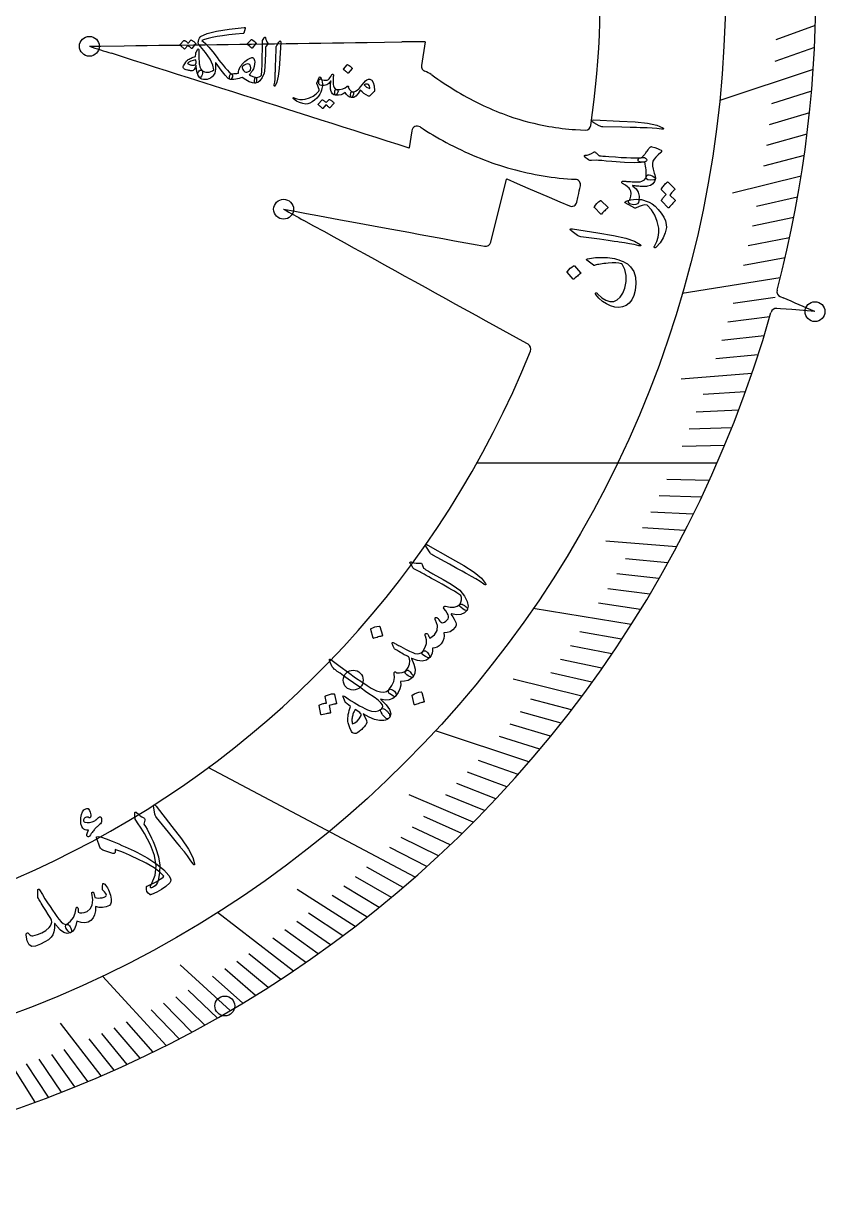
# Model space of a CAD drawing. Header units: millimetres. Extents: x -76 to 76, y -76 to 76.
# Drawn here: x 18 to 55.6, y -33.7 to 20.3 of the extents above; entities that cross this region are included whole.
import ezdxf

# ---------------------------------------------------------------- set-up
doc = ezdxf.new("R2010")
doc.units = ezdxf.units.MM
for name, color, linetype in [('CUT_INNER', 6, 'Continuous'), ('CUT_OUTER', 1, 'Continuous'), ('ENGRAVE', 7, 'Continuous'), ('ENGRAVE_FINE', 8, 'Continuous'), ('TEXT', 5, 'Continuous')]:
    doc.layers.add(name, color=color, linetype=linetype)

msp = doc.modelspace()

# ---------------------------------------------------------------- linework, layer by layer
at = {"layer": 'CUT_INNER'}
for points in [[(36.593, 19.471), (36.593, 19.466), (36.43, 18.372)], [(21.096, 19.257), (21.1, 19.257), (21.629, 19.265), (22.698, 19.279), (23.232, 19.287), (23.767, 19.294), (24.301, 19.302), (24.835, 19.309), (25.37, 19.317), (25.904, 19.324), (26.439, 19.331), (26.973, 19.339), (27.508, 19.346), (28.042, 19.353), (28.577, 19.361), (29.111, 19.368), (29.646, 19.376), (30.18, 19.383), (30.715, 19.39), (31.249, 19.398), (31.783, 19.405), (32.318, 19.413), (32.852, 19.42), (33.387, 19.427), (33.921, 19.435), (35.525, 19.457)], [(35.983, 15.357), (35.865, 14.559), (35.864, 14.553), (35.858, 14.555), (35.355, 14.715), (34.845, 14.877), (34.336, 15.04), (33.827, 15.202), (33.317, 15.364), (32.808, 15.526), (32.299, 15.688), (31.79, 15.851), (31.28, 16.013), (30.262, 16.337), (29.752, 16.5), (29.243, 16.662), (28.734, 16.824), (28.224, 16.986), (27.715, 17.148), (27.206, 17.311), (25.678, 17.797), (25.169, 17.96), (24.659, 18.122), (24.15, 18.284), (23.641, 18.446), (23.131, 18.608), (22.113, 18.933)], [(43.546, 15.407), (43.998, 15.39)], [(39.63, 10.202), (40.362, 13.123), (40.364, 13.129), (40.369, 13.127), (40.855, 12.918), (41.346, 12.707), (42.327, 12.284), (42.818, 12.073), (43.263, 11.881)], [(30.064, 11.729), (30.069, 11.729), (30.588, 11.633), (31.114, 11.536), (31.64, 11.439), (32.691, 11.245), (33.216, 11.148), (34.793, 10.857), (35.319, 10.76), (35.845, 10.663), (36.37, 10.566), (36.896, 10.469), (37.422, 10.372), (37.947, 10.275), (38.473, 10.178), (38.998, 10.081), (39.343, 10.017)], [(41.354, 5.492), (41.291, 5.527), (40.824, 5.785), (39.888, 6.302), (39.42, 6.561), (38.952, 6.819), (38.016, 7.336), (37.548, 7.595), (37.081, 7.853), (36.613, 8.111), (36.145, 8.37), (35.677, 8.628), (35.209, 8.887), (34.741, 9.145), (34.273, 9.404), (33.806, 9.662), (33.338, 9.921), (32.87, 10.179), (32.402, 10.438), (31.934, 10.696), (31.466, 10.955), (30.998, 11.213)], [(52.992, 7.693), (53.128, 7.634)], [(54.6, 7), (54.595, 7), (54.068, 7.045), (53.536, 7.09), (53.003, 7.135), (52.833, 7.149)]]:
    msp.add_lwpolyline(points, dxfattribs=at)
for centre, radius, start, end in [((0, 21.861), 44.694, 351.9547, 88.9051), ((0, 0), 72.832, 190.89897, 59.46207), ((0.001, 21.861), 54.639, 345.2891, 47.7875), ((50.195, -1021.943), 1041.503, 90.748297, 90.807089), ((401.418, 1210.674), 1250.648, 252.295947, 252.344857), ((36.678, 18.335), 0.25, 171.5625, 249.3473), ((36.224, 17), 1.16, 55.3011, 71.6516), ((46.282, 30.874), 15.976, 233.9714, 239.1409), ((45.184, 29.05), 13.847, 239.1689, 244.7501), ((44.628, 27.876), 12.548, 244.7585, 250.6866), ((44.318, 26.974), 11.594, 250.6591, 260.0026), ((36.23, 15.32), 0.25, 57.8665, 171.5625), ((44.91, 28.566), 15.586, 236.7455, 241.9051), ((44.28, 26.791), 11.407, 260.0286, 266.3079), ((44.007, 15.64), 0.25, 267.824, 352.0898), ((44.877, 28.439), 15.459, 241.793, 247.5373), ((44.471, 27.463), 14.402, 247.5463, 253.5948), ((44.284, 26.82), 13.732, 253.5859, 266.1278), ((43.599, 16.321), 3.21, 265.6631, 268.8231), ((43.524, 12.861), 0.25, 348.2227, 87.824), ((4.974, 20.791), 39.607, 347.6738, 348.3744), ((43.362, 12.111), 0.25, 246.7076, 347.168), ((19.441, 17.558), 24.783, 347.172, 347.8375), ((635.513, 1106.057), 1250.648, 241.045947, 241.094857), ((39.388, 10.263), 0.25, 259.5424, 345.9375), ((53.09, 7.923), 0.25, 165.4111, 246.7076), ((-1432.831, -3444.662), 3758.514, 66.687265, 66.711688), ((52.812, 6.9), 0.25, 85.1701, 164.9818), ((0, 21.86), 54.639, 257.821, 344.1807), ((41.233, 5.273), 0.25, 338.0273, 61.0826), ((0, 21.86), 44.694, 256.0817, 338.0868)]:
    msp.add_arc(centre, radius, start, end, dxfattribs=at)
at = {"layer": 'CUT_OUTER'}
msp.add_circle((0, 0), 76.5, dxfattribs=at)
at = {"layer": 'ENGRAVE'}
for points in [[(54.516, 18.185), (50.203, 16.746)], [(52.997, 8.564), (48.474, 7.833)], [(50.076, 0), (38.984, 0)], [(46.112, -7.452), (41.589, -6.721)], [(41.392, -13.807), (37.079, -12.369)], [(36.138, -19.122), (26.586, -14.067)], [(18.595, -29.518), (13.14, -20.859)], [(30.513, -23.465), (27.006, -20.768)], [(24.637, -26.909), (21.698, -23.699)]]:
    msp.add_lwpolyline(points, dxfattribs=at)
for centre, radius in [((0, 21.86), 50.463), ((21.094, 19.257), 0.459), ((30.063, 11.73), 0.459), ((54.601, 7), 0.459), ((33.277, -10.026), 0.459), ((27.348, -25.078), 0.459)]:
    msp.add_circle(centre, radius, dxfattribs=at)
at = {"layer": 'ENGRAVE_FINE'}
for points in [[(54.615, 20.223), (52.799, 19.55)], [(54.575, 19.2), (52.746, 18.556)], [(54.439, 17.179), (52.587, 16.595)], [(54.344, 16.183), (52.481, 15.628)], [(54.232, 15.195), (52.358, 14.671)], [(54.102, 14.218), (52.219, 13.723)], [(53.957, 13.25), (50.796, 12.474)], [(53.795, 12.293), (51.894, 11.858)], [(53.618, 11.345), (51.709, 10.941)], [(53.426, 10.408), (51.509, 10.034)], [(53.219, 9.481), (51.295, 9.138)], [(52.762, 7.659), (50.827, 7.378)], [(52.513, 6.764), (50.572, 6.514)], [(52.25, 5.88), (50.306, 5.661)], [(51.975, 5.007), (50.027, 4.819)], [(51.688, 4.144), (48.427, 3.883)], [(51.388, 3.293), (49.434, 3.168)], [(51.077, 2.453), (49.12, 2.359)], [(50.754, 1.624), (48.796, 1.562)], [(50.42, 0.807), (48.461, 0.775)], [(49.721, -0.795), (47.762, -0.764)], [(49.356, -1.58), (47.398, -1.517)], [(48.982, -2.353), (47.025, -2.259)], [(48.598, -3.115), (46.643, -2.989)], [(48.205, -3.865), (44.944, -3.604)], [(47.803, -4.605), (45.854, -4.417)], [(47.392, -5.333), (45.447, -5.114)], [(46.973, -6.05), (45.033, -5.8)], [(46.546, -6.756), (44.611, -6.476)], [(45.67, -8.136), (43.746, -7.793)], [(45.22, -8.809), (43.304, -8.436)], [(44.764, -9.471), (42.855, -9.068)], [(44.301, -10.123), (42.4, -9.688)], [(43.831, -10.764), (40.67, -9.987)], [(43.355, -11.394), (41.472, -10.899)], [(42.873, -12.013), (41, -11.488)], [(42.385, -12.621), (40.522, -12.067)], [(41.891, -13.22), (40.039, -12.635)], [(40.888, -14.384), (39.059, -13.741)], [(40.378, -14.951), (38.562, -14.279)], [(39.864, -15.508), (38.061, -14.806)], [(38.821, -16.59), (35.857, -15.324)], [(39.344, -16.054), (37.555, -15.324)], [(38.292, -17.116), (36.532, -16.33)], [(37.223, -18.139), (35.494, -17.296)], [(37.76, -17.633), (36.015, -16.818)], [(36.682, -18.635), (34.97, -17.765)], [(35.59, -19.599), (33.912, -18.674)], [(35.038, -20.066), (33.378, -19.115)], [(33.364, -21.41), (30.687, -19.693)], [(33.925, -20.972), (32.302, -19.968)], [(34.483, -20.523), (32.842, -19.546)], [(32.799, -21.84), (31.216, -20.785)], [(31.662, -22.671), (30.119, -21.567)], [(32.232, -22.26), (30.669, -21.18)], [(31.089, -23.073), (29.568, -21.944)], [(29.936, -23.849), (28.459, -22.672)], [(27.601, -25.296), (25.293, -23.18)], [(29.355, -24.224), (27.901, -23.024)], [(28.188, -24.947), (26.78, -23.701)], [(28.773, -24.59), (27.342, -23.367)], [(26.421, -25.967), (25.087, -24.655)], [(27.012, -25.635), (25.653, -24.346)], [(25.234, -26.604), (23.95, -25.251)], [(25.828, -26.289), (24.519, -24.957)], [(21.633, -28.314), (19.762, -25.866)], [(24.04, -27.207), (22.809, -25.814)], [(22.839, -27.777), (21.662, -26.346)], [(23.44, -27.496), (22.236, -26.084)], [(22.237, -28.05), (21.087, -26.6)], [(19.814, -29.06), (18.778, -27.541)], [(20.421, -28.82), (19.357, -27.317)], [(21.028, -28.571), (19.934, -27.085)], [(19.205, -29.293), (18.198, -27.757)]]:
    msp.add_lwpolyline(points, dxfattribs=at)
at = {"layer": 'TEXT'}
for points in [[(28.259, 20.133), (28.267, 20.131), (28.274, 20.128), (28.28, 20.124), (28.285, 20.119), (28.29, 20.111), (28.292, 20.101), (28.291, 20.088), (28.287, 20.073), (28.223, 19.87), (28.219, 19.861), (28.212, 19.854), (28.203, 19.849), (28.192, 19.847), (27.847, 19.816), (27.532, 19.782), (27.247, 19.746), (26.993, 19.707), (26.769, 19.666), (26.575, 19.622), (26.412, 19.576), (26.28, 19.526), (26.434, 19.397), (26.605, 19.222), (26.791, 19), (26.994, 18.733), (27.078, 18.622), (27.169, 18.506), (27.265, 18.386), (27.368, 18.262), (27.465, 18.15), (27.544, 18.067), (27.605, 18.014), (27.648, 17.989), (27.692, 17.962), (27.708, 17.916), (27.697, 17.85), (27.658, 17.766), (27.644, 17.744), (27.631, 17.729), (27.619, 17.72), (27.608, 17.718), (27.503, 17.775), (27.358, 17.92), (27.175, 18.153), (26.953, 18.474), (26.939, 18.486), (26.928, 18.49), (26.922, 18.487), (26.919, 18.476), (26.918, 18.332), (26.912, 18.208), (26.9, 18.104), (26.883, 18.02), (26.858, 17.967), (26.83, 17.921), (26.797, 17.879), (26.761, 17.844), (26.689, 17.791), (26.614, 17.752), (26.536, 17.729), (26.456, 17.72), (26.368, 17.724), (26.292, 17.742), (26.229, 17.775), (26.178, 17.822), (26.129, 17.893), (26.104, 17.959), (26.103, 18.019), (26.126, 18.073), (26.171, 18.128), (26.213, 18.158), (26.253, 18.162), (26.291, 18.142), (26.346, 18.102), (26.408, 18.074), (26.478, 18.059), (26.555, 18.056), (26.633, 18.066), (26.706, 18.089), (26.773, 18.125), (26.835, 18.175), (26.8, 18.393), (26.674, 18.659), (26.457, 18.972), (26.15, 19.333), (26.128, 19.366), (26.116, 19.402), (26.116, 19.443), (26.127, 19.488), (26.156, 19.574), (26.183, 19.639), (26.206, 19.684), (26.227, 19.707), (26.53, 19.845), (26.969, 19.961), (27.542, 20.056), (28.249, 20.131), (28.251, 20.131), (28.252, 20.131), (28.253, 20.131), (28.254, 20.132), (28.255, 20.132), (28.256, 20.133), (28.257, 20.133), (28.259, 20.133)], [(25.781, 19.545), (25.785, 19.548), (25.791, 19.55), (25.798, 19.549), (25.806, 19.547), (25.834, 19.532), (25.861, 19.515), (25.887, 19.498), (25.911, 19.479), (25.935, 19.46), (25.958, 19.439), (25.98, 19.416), (26.002, 19.392), (26.005, 19.385), (26.006, 19.378), (26.005, 19.371), (26, 19.364), (25.822, 19.157), (25.817, 19.154), (25.812, 19.155), (25.804, 19.16), (25.796, 19.167), (25.79, 19.173), (25.78, 19.183), (25.767, 19.195), (25.75, 19.209), (25.728, 19.227), (25.703, 19.247), (25.673, 19.271), (25.639, 19.298), (25.498, 19.137), (25.492, 19.132), (25.485, 19.132), (25.477, 19.136), (25.469, 19.145), (25.461, 19.152), (25.449, 19.163), (25.433, 19.178), (25.412, 19.196), (25.386, 19.218), (25.355, 19.245), (25.319, 19.275), (25.277, 19.308), (25.273, 19.314), (25.272, 19.319), (25.273, 19.323), (25.277, 19.327), (25.457, 19.525), (25.462, 19.528), (25.467, 19.53), (25.474, 19.53), (25.483, 19.528), (25.506, 19.516), (25.53, 19.503), (25.552, 19.488), (25.573, 19.473), (25.593, 19.456), (25.613, 19.439), (25.631, 19.42), (25.649, 19.401)], [(28.566, 19.563), (28.57, 19.566), (28.576, 19.568), (28.582, 19.568), (28.591, 19.566), (28.646, 19.533), (28.697, 19.496), (28.743, 19.454), (28.786, 19.407), (28.79, 19.401), (28.791, 19.394), (28.79, 19.388), (28.785, 19.383), (28.61, 19.175), (28.604, 19.17), (28.597, 19.17), (28.589, 19.174), (28.58, 19.182), (28.572, 19.189), (28.56, 19.201), (28.544, 19.215), (28.523, 19.234), (28.497, 19.256), (28.466, 19.282), (28.43, 19.312), (28.389, 19.346), (28.383, 19.352), (28.381, 19.357), (28.382, 19.361), (28.385, 19.365)], [(29.094, 19.531), (29.122, 19.577), (29.143, 19.614), (29.159, 19.641), (29.168, 19.659), (29.175, 19.67), (29.183, 19.677), (29.192, 19.681), (29.203, 19.681), (29.213, 19.678), (29.222, 19.671), (29.228, 19.66), (29.231, 19.646), (29.247, 19.578), (29.268, 19.515), (29.295, 19.458), (29.328, 19.407), (29.337, 19.391), (29.338, 19.374), (29.331, 19.356), (29.315, 19.338), (29.235, 19.255), (29.233, 19.212), (29.231, 19.17), (29.23, 19.129), (29.229, 19.089), (29.227, 19.049), (29.226, 19.011), (29.225, 18.973), (29.224, 18.936), (29.216, 18.591), (29.202, 18.323), (29.183, 18.131), (29.159, 18.015), (29.07, 17.811), (28.973, 17.666), (28.866, 17.578), (28.75, 17.549), (28.747, 17.549), (28.744, 17.549), (28.741, 17.55), (28.738, 17.55), (28.723, 17.57), (28.717, 17.61), (28.721, 17.672), (28.735, 17.754), (28.742, 17.784), (28.754, 17.805), (28.77, 17.817), (28.791, 17.82), (28.87, 17.824), (28.937, 17.842), (28.994, 17.875), (29.04, 17.922), (29.047, 17.985), (29.053, 18.058), (29.058, 18.139), (29.063, 18.229), (29.066, 18.328), (29.07, 18.436), (29.072, 18.551), (29.075, 18.674), (29.078, 18.796), (29.08, 18.905), (29.082, 19.001), (29.083, 19.086), (29.084, 19.158), (29.085, 19.218), (29.086, 19.266), (29.087, 19.301), (29.083, 19.477), (29.084, 19.494), (29.087, 19.509), (29.09, 19.521), (29.094, 19.531)], [(29.846, 19.45), (29.883, 19.502), (29.909, 19.518), (29.924, 19.499), (29.928, 19.444), (29.888, 18.695), (29.862, 18.236), (29.818, 17.872), (29.755, 17.605), (29.673, 17.433), (29.661, 17.42), (29.651, 17.413), (29.643, 17.413), (29.637, 17.42), (29.633, 17.43), (29.631, 17.442), (29.631, 17.456), (29.633, 17.473), (29.652, 17.604), (29.667, 17.743), (29.676, 17.891), (29.681, 18.048), (29.683, 18.089), (29.688, 18.2), (29.694, 18.38), (29.703, 18.631), (29.718, 19.186), (29.72, 19.215), (29.726, 19.242), (29.734, 19.265), (29.745, 19.287)], [(26.293, 18.138), (26.316, 18.104), (26.324, 18.06), (26.318, 18.007), (26.298, 17.943), (26.265, 17.873), (26.235, 17.83), (26.207, 17.813), (26.181, 17.822), (26.118, 17.905), (26.07, 18.024), (26.04, 18.18), (26.026, 18.372), (25.977, 18.267), (25.929, 18.192), (25.883, 18.146), (25.839, 18.128), (25.816, 18.128), (25.792, 18.128), (25.767, 18.13), (25.739, 18.134), (25.711, 18.138), (25.681, 18.143), (25.65, 18.149), (25.618, 18.155), (25.561, 18.169), (25.517, 18.183), (25.485, 18.197), (25.466, 18.211), (25.442, 18.249), (25.429, 18.284), (25.427, 18.317), (25.437, 18.348), (25.495, 18.448), (25.545, 18.525), (25.586, 18.579), (25.618, 18.611), (25.658, 18.64), (25.701, 18.666), (25.745, 18.691), (25.792, 18.715), (25.84, 18.736), (25.891, 18.756), (25.945, 18.774), (26.002, 18.791), (26.004, 18.911), (26.005, 18.936), (26.008, 18.957), (26.014, 18.976), (26.022, 18.992), (26.106, 19.118), (26.121, 19.133), (26.134, 19.13), (26.142, 19.11), (26.148, 19.072), (26.149, 18.953), (26.15, 18.844), (26.152, 18.745), (26.154, 18.656), (26.158, 18.577), (26.163, 18.507), (26.17, 18.448), (26.178, 18.398), (26.198, 18.316), (26.224, 18.244), (26.256, 18.185), (26.293, 18.138)], [(26.012, 18.633), (25.883, 18.607), (25.777, 18.57), (25.694, 18.522), (25.632, 18.461), (25.653, 18.442), (25.68, 18.426), (25.715, 18.412), (25.756, 18.399), (25.78, 18.395), (25.804, 18.391), (25.829, 18.388), (25.854, 18.387), (25.879, 18.386), (25.905, 18.387), (25.931, 18.39), (25.958, 18.394), (25.991, 18.409), (26.011, 18.44), (26.021, 18.488), (26.019, 18.552), (26.015, 18.581), (26.013, 18.605), (26.012, 18.622), (26.012, 18.633)], [(28.634, 18.734), (28.638, 18.733), (28.642, 18.732), (28.645, 18.731), (28.648, 18.73), (28.651, 18.729), (28.654, 18.727), (28.657, 18.725), (28.66, 18.724), (28.689, 18.691), (28.71, 18.651), (28.723, 18.602), (28.729, 18.544), (28.724, 18.429), (28.703, 18.32), (28.666, 18.218), (28.613, 18.12), (28.599, 18.098), (28.584, 18.076), (28.568, 18.053), (28.551, 18.031), (28.534, 18.009), (28.515, 17.987), (28.496, 17.965), (28.476, 17.944), (28.52, 17.921), (28.562, 17.9), (28.604, 17.882), (28.643, 17.865), (28.682, 17.85), (28.72, 17.838), (28.756, 17.828), (28.791, 17.82), (28.804, 17.813), (28.812, 17.797), (28.816, 17.773), (28.816, 17.739), (28.808, 17.655), (28.794, 17.595), (28.775, 17.56), (28.75, 17.549), (28.621, 17.569), (28.479, 17.62), (28.324, 17.702), (28.155, 17.816), (28.09, 17.796), (28.018, 17.777), (27.939, 17.76), (27.852, 17.744), (27.766, 17.729), (27.697, 17.72), (27.645, 17.716), (27.611, 17.718), (27.595, 17.724), (27.582, 17.739), (27.572, 17.761), (27.567, 17.792), (27.565, 17.809), (27.565, 17.826), (27.566, 17.843), (27.569, 17.859), (27.572, 17.876), (27.576, 17.892), (27.581, 17.908), (27.586, 17.925), (27.6, 17.954), (27.615, 17.974), (27.632, 17.986), (27.651, 17.989), (27.696, 17.99), (27.739, 17.992), (27.781, 17.995), (27.822, 17.999), (27.863, 18.003), (27.903, 18.008), (27.943, 18.014), (27.982, 18.02), (27.987, 18.088), (28.001, 18.158), (28.026, 18.229), (28.061, 18.301), (28.096, 18.358), (28.136, 18.412), (28.179, 18.464), (28.227, 18.514), (28.279, 18.56), (28.335, 18.605), (28.397, 18.646), (28.463, 18.685), (28.514, 18.71), (28.559, 18.726), (28.599, 18.734), (28.634, 18.734)], [(28.451, 18.434), (28.379, 18.441), (28.308, 18.424), (28.237, 18.383), (28.166, 18.319), (28.151, 18.297), (28.149, 18.266), (28.158, 18.228), (28.179, 18.182), (28.209, 18.137), (28.242, 18.103), (28.279, 18.08), (28.319, 18.069), (28.366, 18.069), (28.417, 18.084), (28.474, 18.113), (28.536, 18.157), (28.546, 18.258), (28.536, 18.338), (28.504, 18.397), (28.451, 18.434)], [(33.003, 18.406), (33.008, 18.409), (33.013, 18.411), (33.02, 18.41), (33.028, 18.408), (33.083, 18.376), (33.134, 18.339), (33.181, 18.297), (33.224, 18.25), (33.227, 18.243), (33.228, 18.237), (33.227, 18.231), (33.223, 18.225), (33.047, 18.017), (33.041, 18.013), (33.034, 18.012), (33.026, 18.016), (33.017, 18.025), (33.01, 18.032), (32.998, 18.043), (32.981, 18.058), (32.961, 18.076), (32.935, 18.099), (32.904, 18.125), (32.867, 18.155), (32.826, 18.189), (32.821, 18.194), (32.819, 18.199), (32.819, 18.204), (32.823, 18.208)], [(30.52, 16.83), (30.512, 16.838), (30.506, 16.845), (30.502, 16.853), (30.5, 16.861), (30.5, 16.867), (30.503, 16.873), (30.507, 16.878), (30.513, 16.884), (30.519, 16.886), (30.526, 16.887), (30.534, 16.886), (30.543, 16.882), (30.68, 16.83), (30.811, 16.8), (30.938, 16.793), (31.059, 16.809), (31.253, 16.869), (31.424, 16.953), (31.57, 17.06), (31.692, 17.192), (31.694, 17.195), (31.696, 17.197), (31.697, 17.199), (31.698, 17.201), (31.699, 17.202), (31.7, 17.203), (31.7, 17.205), (31.701, 17.206), (31.7, 17.268), (31.682, 17.343), (31.646, 17.431), (31.592, 17.531), (31.59, 17.537), (31.59, 17.542), (31.59, 17.546), (31.591, 17.549), (31.724, 17.844), (31.736, 17.854), (31.751, 17.844), (31.771, 17.813), (31.796, 17.762), (31.823, 17.687), (31.842, 17.605), (31.852, 17.518), (31.853, 17.424), (31.848, 17.372), (31.835, 17.308), (31.814, 17.232), (31.784, 17.145), (31.74, 17.052), (31.677, 16.959), (31.594, 16.864), (31.491, 16.769), (31.383, 16.687), (31.282, 16.629), (31.186, 16.596), (31.097, 16.587), (30.945, 16.607), (30.798, 16.654), (30.657, 16.728), (30.52, 16.83)], [(32.334, 17.969), (32.347, 17.962), (32.356, 17.95), (32.36, 17.935), (32.361, 17.916), (32.36, 17.902), (32.36, 17.884), (32.359, 17.86), (32.359, 17.831), (32.358, 17.797), (32.357, 17.759), (32.356, 17.715), (32.354, 17.667), (32.353, 17.575), (32.357, 17.497), (32.366, 17.434), (32.38, 17.386), (32.401, 17.347), (32.429, 17.314), (32.465, 17.288), (32.508, 17.268), (32.548, 17.248), (32.571, 17.221), (32.577, 17.186), (32.566, 17.143), (32.538, 17.077), (32.513, 17.031), (32.49, 17.004), (32.471, 16.997), (32.384, 17.021), (32.317, 17.066), (32.269, 17.131), (32.241, 17.216), (32.237, 17.242), (32.234, 17.269), (32.231, 17.299), (32.229, 17.33), (32.227, 17.363), (32.227, 17.398), (32.228, 17.434), (32.23, 17.473), (32.233, 17.511), (32.235, 17.544), (32.237, 17.573), (32.238, 17.598), (32.239, 17.619), (32.24, 17.634), (32.24, 17.645), (32.241, 17.65), (32.241, 17.653), (32.241, 17.654), (32.24, 17.655), (32.239, 17.655), (32.237, 17.654), (32.234, 17.651), (32.231, 17.648), (32.228, 17.643), (32.151, 17.543), (32.056, 17.477), (31.943, 17.443), (31.813, 17.442), (31.759, 17.457), (31.72, 17.485), (31.696, 17.526), (31.686, 17.581), (31.687, 17.63), (31.694, 17.67), (31.707, 17.703), (31.726, 17.727), (31.746, 17.742), (31.766, 17.749), (31.784, 17.747), (31.801, 17.737), (31.815, 17.724), (31.828, 17.715), (31.839, 17.708), (31.849, 17.705), (31.935, 17.689), (32.012, 17.687), (32.077, 17.699), (32.132, 17.725), (32.166, 17.753), (32.204, 17.799), (32.245, 17.864), (32.291, 17.948), (32.299, 17.961), (32.309, 17.969), (32.321, 17.972), (32.334, 17.969)], [(33.243, 17.159), (33.266, 17.148), (33.283, 17.137), (33.292, 17.127), (33.296, 17.118), (33.296, 17.104), (33.294, 17.087), (33.291, 17.068), (33.285, 17.045), (33.263, 16.974), (33.242, 16.925), (33.222, 16.896), (33.203, 16.888), (33.123, 16.912), (33.047, 16.958), (32.974, 17.028), (32.905, 17.12), (32.816, 17.058), (32.714, 17.017), (32.598, 16.997), (32.468, 16.997), (32.454, 17.002), (32.444, 17.012), (32.438, 17.028), (32.435, 17.048), (32.43, 17.178), (32.429, 17.193), (32.433, 17.208), (32.44, 17.224), (32.451, 17.24), (32.463, 17.252), (32.477, 17.261), (32.492, 17.266), (32.508, 17.268), (32.663, 17.268), (32.795, 17.291), (32.901, 17.335), (32.984, 17.401), (32.993, 17.411), (33.004, 17.417), (33.016, 17.419), (33.029, 17.419), (33.041, 17.416), (33.049, 17.409), (33.053, 17.4), (33.053, 17.388), (33.051, 17.377), (33.051, 17.367), (33.051, 17.358), (33.053, 17.351), (33.095, 17.282), (33.14, 17.228), (33.19, 17.187), (33.243, 17.159)], [(34.048, 17.742), (34.137, 17.695), (34.201, 17.589), (34.24, 17.424), (34.254, 17.201), (34.253, 17.185), (34.25, 17.171), (34.245, 17.16), (34.237, 17.151), (34.041, 16.967), (34.027, 16.956), (34.013, 16.951), (33.997, 16.95), (33.98, 16.955), (33.873, 17.01), (33.775, 17.074), (33.684, 17.149), (33.602, 17.233), (33.502, 17.071), (33.403, 16.959), (33.303, 16.898), (33.203, 16.888), (33.193, 16.894), (33.184, 16.907), (33.175, 16.929), (33.167, 16.958), (33.159, 17.029), (33.161, 17.085), (33.172, 17.126), (33.193, 17.151), (33.204, 17.157), (33.216, 17.16), (33.229, 17.161), (33.243, 17.159), (33.314, 17.161), (33.386, 17.183), (33.459, 17.226), (33.534, 17.289), (33.568, 17.327), (33.62, 17.39), (33.691, 17.478), (33.779, 17.591), (33.846, 17.665), (33.913, 17.715), (33.98, 17.741), (34.048, 17.742)], [(33.787, 17.479), (33.837, 17.424), (33.895, 17.375), (33.962, 17.334), (34.038, 17.3), (34.042, 17.36), (34.033, 17.411), (34.011, 17.453), (33.976, 17.485), (33.932, 17.506), (33.886, 17.512), (33.838, 17.503), (33.787, 17.479)], [(32.161, 16.799), (32.165, 16.802), (32.171, 16.804), (32.178, 16.804), (32.186, 16.802), (32.214, 16.786), (32.241, 16.77), (32.267, 16.752), (32.291, 16.734), (32.315, 16.714), (32.338, 16.693), (32.36, 16.67), (32.382, 16.646), (32.386, 16.639), (32.387, 16.633), (32.385, 16.626), (32.381, 16.619), (32.202, 16.411), (32.198, 16.409), (32.192, 16.41), (32.184, 16.414), (32.176, 16.421), (32.17, 16.428), (32.16, 16.437), (32.147, 16.449), (32.13, 16.463), (32.108, 16.481), (32.083, 16.502), (32.053, 16.525), (32.02, 16.552), (31.879, 16.391), (31.873, 16.387), (31.866, 16.386), (31.858, 16.39), (31.849, 16.399), (31.841, 16.406), (31.829, 16.417), (31.813, 16.432), (31.792, 16.45), (31.766, 16.473), (31.735, 16.499), (31.699, 16.529), (31.658, 16.563), (31.654, 16.568), (31.652, 16.573), (31.653, 16.577), (31.657, 16.581), (31.838, 16.779), (31.842, 16.783), (31.848, 16.784), (31.855, 16.784), (31.863, 16.782), (31.887, 16.77), (31.91, 16.757), (31.932, 16.742), (31.953, 16.727), (31.973, 16.71), (31.993, 16.693), (32.011, 16.675), (32.029, 16.656)], [(44.381, 15.729), (44.298, 15.785), (44.272, 15.824), (44.302, 15.847), (44.388, 15.853), (45.571, 15.802), (46.296, 15.771), (46.871, 15.711), (47.295, 15.618), (47.568, 15.492), (47.589, 15.473), (47.6, 15.457), (47.6, 15.444), (47.59, 15.435), (47.574, 15.428), (47.555, 15.425), (47.533, 15.424), (47.506, 15.426), (47.299, 15.454), (47.079, 15.474), (46.845, 15.487), (46.597, 15.491), (46.532, 15.494), (46.357, 15.499), (46.072, 15.506), (45.678, 15.517), (44.801, 15.536), (44.755, 15.54), (44.712, 15.549), (44.675, 15.561), (44.641, 15.577)], [(46.438, 13.975), (46.442, 14.031), (46.464, 14.073), (46.502, 14.099), (46.558, 14.111), (46.585, 14.116), (46.614, 14.13), (46.643, 14.152), (46.673, 14.184), (46.689, 14.205), (46.707, 14.228), (46.727, 14.253), (46.749, 14.28), (46.772, 14.309), (46.796, 14.341), (46.821, 14.375), (46.846, 14.411), (46.893, 14.479), (46.932, 14.533), (46.963, 14.571), (46.987, 14.595), (47.006, 14.611), (47.026, 14.62), (47.045, 14.622), (47.063, 14.618), (47.202, 14.576), (47.321, 14.535), (47.419, 14.495), (47.496, 14.457), (47.505, 14.449), (47.511, 14.437), (47.513, 14.422), (47.512, 14.405), (47.508, 14.383), (47.502, 14.365), (47.496, 14.352), (47.488, 14.344), (47.357, 14.239), (47.252, 14.139), (47.171, 14.042), (47.116, 13.948), (47.091, 13.849), (47.093, 13.725), (47.122, 13.576), (47.178, 13.402), (47.205, 13.318), (47.223, 13.246), (47.23, 13.186), (47.228, 13.139), (47.22, 13.118), (47.205, 13.101), (47.183, 13.089), (47.154, 13.083), (46.992, 13.073), (46.88, 13.092), (46.816, 13.14), (46.802, 13.218), (46.807, 13.297), (46.809, 13.378), (46.808, 13.462), (46.803, 13.548), (46.794, 13.637), (46.782, 13.727), (46.765, 13.819), (46.744, 13.913), (46.612, 13.906), (46.516, 13.915), (46.458, 13.938), (46.438, 13.975)], [(45.084, 14.167), (45.388, 14.145), (45.658, 14.127), (45.895, 14.114), (46.098, 14.105), (46.268, 14.1), (46.404, 14.099), (46.505, 14.101), (46.572, 14.108), (46.66, 14.12), (46.729, 14.114), (46.781, 14.09), (46.816, 14.048), (46.831, 14.001), (46.825, 13.962), (46.797, 13.931), (46.748, 13.907), (46.573, 13.882), (46.258, 13.877), (45.806, 13.895), (45.215, 13.935), (44.961, 13.957), (44.759, 13.974), (44.607, 13.984), (44.506, 13.989), (44.279, 13.978), (44.239, 13.978), (44.204, 13.983), (44.174, 13.992), (44.147, 14.006), (44.086, 14.057), (44.039, 14.096), (44.005, 14.124), (43.986, 14.141), (43.958, 14.174), (43.95, 14.198), (43.963, 14.215), (43.995, 14.223), (44.084, 14.233), (44.179, 14.259), (44.282, 14.303), (44.39, 14.364), (44.411, 14.375), (44.432, 14.378), (44.45, 14.373), (44.468, 14.361), (44.488, 14.341), (44.507, 14.323), (44.525, 14.306), (44.541, 14.29), (44.556, 14.275), (44.57, 14.261), (44.582, 14.248), (44.593, 14.236), (44.612, 14.219), (44.632, 14.206), (44.652, 14.198), (44.674, 14.194), (44.721, 14.192), (44.805, 14.187), (44.926, 14.178), (45.084, 14.167)], [(45.686, 12.989), (45.698, 13.008), (45.717, 13.021), (45.741, 13.027), (45.772, 13.026), (45.792, 13.024), (45.822, 13.023), (45.859, 13.02), (45.904, 13.017), (45.958, 13.013), (46.019, 13.009), (46.087, 13.004), (46.163, 12.999), (46.309, 12.991), (46.431, 12.992), (46.531, 13.002), (46.608, 13.022), (46.672, 13.052), (46.725, 13.095), (46.769, 13.15), (46.802, 13.218), (46.836, 13.28), (46.881, 13.316), (46.937, 13.324), (47.004, 13.305), (47.106, 13.256), (47.178, 13.213), (47.219, 13.176), (47.229, 13.144), (47.185, 13.006), (47.11, 12.901), (47.004, 12.829), (46.868, 12.789), (46.826, 12.785), (46.782, 12.782), (46.736, 12.779), (46.687, 12.777), (46.635, 12.777), (46.58, 12.779), (46.522, 12.783), (46.461, 12.789), (46.402, 12.796), (46.349, 12.802), (46.303, 12.807), (46.264, 12.811), (46.232, 12.814), (46.207, 12.816), (46.191, 12.818), (46.182, 12.819), (46.178, 12.82), (46.176, 12.819), (46.174, 12.818), (46.174, 12.816), (46.176, 12.813), (46.18, 12.809), (46.185, 12.804), (46.193, 12.798), (46.344, 12.669), (46.442, 12.513), (46.485, 12.332), (46.474, 12.125), (46.446, 12.042), (46.398, 11.982), (46.33, 11.947), (46.242, 11.937), (46.166, 11.944), (46.103, 11.959), (46.053, 11.983), (46.017, 12.014), (45.995, 12.049), (45.986, 12.08), (45.99, 12.108), (46.008, 12.134), (46.03, 12.155), (46.046, 12.174), (46.057, 12.191), (46.063, 12.206), (46.096, 12.341), (46.106, 12.461), (46.093, 12.565), (46.056, 12.653), (46.015, 12.709), (45.945, 12.772), (45.845, 12.842), (45.717, 12.92), (45.696, 12.933), (45.684, 12.949), (45.681, 12.968), (45.686, 12.989)], [(47.519, 12.633), (47.514, 12.64), (47.512, 12.649), (47.513, 12.661), (47.517, 12.674), (47.544, 12.718), (47.572, 12.761), (47.601, 12.802), (47.632, 12.841), (47.665, 12.878), (47.7, 12.914), (47.737, 12.949), (47.776, 12.982), (47.787, 12.988), (47.798, 12.99), (47.809, 12.987), (47.82, 12.979), (48.135, 12.677), (48.138, 12.669), (48.136, 12.66), (48.129, 12.648), (48.117, 12.634), (48.106, 12.625), (48.091, 12.61), (48.071, 12.589), (48.047, 12.561), (48.017, 12.527), (47.982, 12.487), (47.943, 12.44), (47.897, 12.387), (48.138, 12.145), (48.145, 12.135), (48.145, 12.123), (48.138, 12.111), (48.124, 12.097), (48.111, 12.085), (48.093, 12.066), (48.068, 12.04), (48.037, 12.007), (47.999, 11.967), (47.954, 11.918), (47.903, 11.861), (47.846, 11.797), (47.837, 11.791), (47.829, 11.789), (47.822, 11.791), (47.816, 11.798), (47.522, 12.108), (47.517, 12.115), (47.515, 12.124), (47.516, 12.135), (47.52, 12.149), (47.541, 12.187), (47.564, 12.223), (47.589, 12.258), (47.615, 12.291), (47.644, 12.323), (47.673, 12.353), (47.703, 12.382), (47.735, 12.409)], [(44.414, 11.806), (44.41, 11.813), (44.408, 11.822), (44.409, 11.832), (44.413, 11.844), (44.47, 11.924), (44.534, 11.997), (44.605, 12.064), (44.682, 12.123), (44.693, 12.128), (44.703, 12.13), (44.712, 12.127), (44.721, 12.12), (45.031, 11.826), (45.037, 11.816), (45.037, 11.805), (45.03, 11.793), (45.016, 11.781), (45.003, 11.77), (44.985, 11.753), (44.96, 11.729), (44.928, 11.699), (44.89, 11.662), (44.846, 11.618), (44.794, 11.566), (44.736, 11.507), (44.727, 11.499), (44.719, 11.497), (44.712, 11.498), (44.706, 11.504)], [(47.267, 9.976), (47.254, 9.964), (47.241, 9.955), (47.228, 9.95), (47.216, 9.948), (47.206, 9.95), (47.197, 9.954), (47.189, 9.962), (47.182, 9.972), (47.178, 9.982), (47.179, 9.993), (47.182, 10.007), (47.189, 10.021), (47.294, 10.235), (47.361, 10.444), (47.391, 10.649), (47.384, 10.848), (47.316, 11.17), (47.204, 11.454), (47.051, 11.7), (46.856, 11.91), (46.852, 11.913), (46.849, 11.916), (46.846, 11.918), (46.844, 11.92), (46.842, 11.922), (46.839, 11.923), (46.837, 11.924), (46.835, 11.924), (46.737, 11.929), (46.617, 11.907), (46.475, 11.858), (46.312, 11.783), (46.303, 11.781), (46.294, 11.781), (46.288, 11.782), (46.283, 11.784), (45.833, 12.024), (45.818, 12.043), (45.836, 12.067), (45.886, 12.095), (45.968, 12.128), (46.09, 12.165), (46.22, 12.187), (46.359, 12.194), (46.506, 12.187), (46.588, 12.175), (46.688, 12.149), (46.805, 12.108), (46.94, 12.052), (47.082, 11.974), (47.223, 11.864), (47.363, 11.72), (47.501, 11.545), (47.618, 11.361), (47.696, 11.189), (47.736, 11.03), (47.738, 10.884), (47.686, 10.638), (47.589, 10.404), (47.45, 10.184), (47.267, 9.976)], [(43.39, 10.701), (43.315, 10.766), (43.293, 10.807), (43.325, 10.826), (43.411, 10.823), (44.581, 10.637), (45.298, 10.524), (45.862, 10.398), (46.273, 10.257), (46.53, 10.101), (46.548, 10.08), (46.557, 10.063), (46.556, 10.05), (46.544, 10.042), (46.529, 10.037), (46.509, 10.036), (46.486, 10.038), (46.46, 10.043), (46.258, 10.094), (46.042, 10.139), (45.81, 10.178), (45.565, 10.211), (45.501, 10.221), (45.328, 10.246), (45.045, 10.286), (44.654, 10.342), (43.785, 10.461), (43.74, 10.471), (43.699, 10.484), (43.663, 10.5), (43.632, 10.52)], [(44.097, 9.442), (44.186, 9.458), (44.278, 9.472), (44.373, 9.484), (44.472, 9.494), (44.574, 9.501), (44.679, 9.505), (44.789, 9.505), (44.903, 9.502), (45.016, 9.495), (45.126, 9.484), (45.234, 9.468), (45.34, 9.447), (45.443, 9.42), (45.545, 9.389), (45.646, 9.352), (45.744, 9.311), (45.845, 9.258), (45.936, 9.2), (46.016, 9.136), (46.086, 9.065), (46.229, 8.85), (46.312, 8.595), (46.334, 8.301), (46.294, 7.968), (46.231, 7.737), (46.139, 7.545), (46.021, 7.394), (45.876, 7.282), (45.714, 7.216), (45.541, 7.19), (45.357, 7.205), (45.162, 7.26), (44.966, 7.352), (44.787, 7.471), (44.626, 7.615), (44.481, 7.786), (44.466, 7.81), (44.46, 7.831), (44.463, 7.848), (44.475, 7.862), (44.494, 7.873), (44.516, 7.871), (44.539, 7.856), (44.565, 7.829), (44.757, 7.644), (44.944, 7.523), (45.127, 7.466), (45.306, 7.474), (45.469, 7.541), (45.608, 7.665), (45.725, 7.847), (45.817, 8.085), (45.877, 8.389), (45.877, 8.674), (45.818, 8.941), (45.7, 9.187), (45.695, 9.193), (45.687, 9.198), (45.675, 9.203), (45.661, 9.208), (45.543, 9.234), (45.401, 9.246), (45.234, 9.247), (45.044, 9.235), (44.947, 9.226), (44.857, 9.216), (44.773, 9.206), (44.695, 9.195), (44.624, 9.184), (44.56, 9.171), (44.503, 9.157), (44.452, 9.141), (44.426, 9.135), (44.404, 9.133), (44.384, 9.137), (44.368, 9.146), (44.065, 9.379), (44.048, 9.397), (44.048, 9.414), (44.065, 9.429), (44.097, 9.442)], [(43.164, 8.82), (43.16, 8.828), (43.159, 8.836), (43.161, 8.847), (43.166, 8.858), (43.228, 8.933), (43.296, 9.001), (43.371, 9.061), (43.453, 9.115), (43.464, 9.119), (43.474, 9.119), (43.483, 9.116), (43.491, 9.108), (43.78, 8.795), (43.786, 8.785), (43.785, 8.774), (43.777, 8.763), (43.762, 8.752), (43.749, 8.742), (43.729, 8.726), (43.702, 8.705), (43.669, 8.678), (43.629, 8.644), (43.581, 8.603), (43.526, 8.556), (43.464, 8.502), (43.455, 8.495), (43.447, 8.493), (43.44, 8.495), (43.434, 8.501)], [(36.663, -3.89), (36.615, -3.803), (36.61, -3.756), (36.647, -3.749), (36.726, -3.783), (37.754, -4.369), (38.386, -4.729), (38.869, -5.045), (39.204, -5.322), (39.389, -5.559), (39.399, -5.585), (39.401, -5.604), (39.395, -5.616), (39.382, -5.619), (39.365, -5.618), (39.347, -5.613), (39.326, -5.603), (39.303, -5.589), (39.133, -5.469), (38.946, -5.351), (38.743, -5.233), (38.525, -5.115), (38.468, -5.083), (38.315, -4.999), (38.065, -4.862), (37.719, -4.672), (36.948, -4.254), (36.909, -4.229), (36.875, -4.202), (36.847, -4.174), (36.825, -4.144)], [(36.038, -4.838), (35.993, -4.767), (35.957, -4.71), (35.931, -4.669), (35.913, -4.643), (35.902, -4.626), (35.897, -4.609), (35.898, -4.595), (35.905, -4.581), (35.917, -4.569), (35.933, -4.563), (35.951, -4.563), (35.973, -4.569), (36.079, -4.6), (36.181, -4.618), (36.279, -4.624), (36.373, -4.618), (36.402, -4.618), (36.426, -4.629), (36.445, -4.652), (36.46, -4.687), (36.52, -4.856), (36.578, -4.89), (36.635, -4.923), (36.691, -4.956), (36.747, -4.987), (36.801, -5.018), (36.854, -5.048), (36.906, -5.078), (36.957, -5.107), (37.432, -5.372), (37.797, -5.588), (38.052, -5.755), (38.197, -5.874), (38.416, -6.147), (38.547, -6.391), (38.59, -6.606), (38.543, -6.792), (38.54, -6.796), (38.537, -6.8), (38.534, -6.804), (38.531, -6.808), (38.492, -6.815), (38.431, -6.793), (38.349, -6.741), (38.245, -6.661), (38.208, -6.628), (38.188, -6.596), (38.184, -6.564), (38.196, -6.534), (38.249, -6.42), (38.275, -6.311), (38.272, -6.207), (38.24, -6.108), (38.156, -6.052), (38.059, -5.99), (37.949, -5.923), (37.826, -5.85), (37.691, -5.772), (37.544, -5.688), (37.385, -5.599), (37.215, -5.505), (37.048, -5.41), (36.898, -5.326), (36.765, -5.251), (36.648, -5.186), (36.548, -5.131), (36.466, -5.085), (36.401, -5.048), (36.353, -5.02), (36.105, -4.894), (36.082, -4.878), (36.063, -4.864), (36.049, -4.851), (36.038, -4.838)], [(36.613, -8.001), (36.603, -7.973), (36.597, -7.947), (36.596, -7.924), (36.6, -7.903), (36.609, -7.886), (36.622, -7.875), (36.639, -7.868), (36.661, -7.866), (36.684, -7.871), (36.706, -7.885), (36.726, -7.908), (36.744, -7.939), (36.751, -7.958), (36.759, -7.976), (36.768, -7.995), (36.777, -8.013), (36.787, -8.032), (36.795, -8.052), (36.803, -8.072), (36.811, -8.094), (37.035, -7.926), (37.154, -7.731), (37.168, -7.508), (37.076, -7.261), (37.065, -7.233), (37.058, -7.208), (37.056, -7.186), (37.058, -7.167), (37.066, -7.15), (37.079, -7.137), (37.095, -7.129), (37.115, -7.126), (37.136, -7.129), (37.157, -7.139), (37.176, -7.156), (37.194, -7.181), (37.235, -7.245), (37.272, -7.294), (37.305, -7.33), (37.335, -7.353), (37.386, -7.372), (37.441, -7.37), (37.5, -7.347), (37.562, -7.303), (37.619, -7.246), (37.657, -7.189), (37.677, -7.131), (37.679, -7.074), (37.66, -7.008), (37.617, -6.926), (37.552, -6.828), (37.463, -6.714), (37.453, -6.7), (37.45, -6.683), (37.455, -6.665), (37.467, -6.645), (37.484, -6.627), (37.501, -6.616), (37.52, -6.612), (37.539, -6.615), (37.753, -6.659), (37.935, -6.66), (38.083, -6.616), (38.198, -6.53), (38.225, -6.514), (38.261, -6.511), (38.304, -6.521), (38.356, -6.543), (38.409, -6.572), (38.454, -6.603), (38.491, -6.635), (38.519, -6.67), (38.542, -6.707), (38.554, -6.739), (38.555, -6.766), (38.546, -6.788), (38.41, -6.92), (38.242, -6.995), (38.043, -7.011), (37.813, -6.969), (37.801, -6.967), (37.795, -6.969), (37.794, -6.976), (37.798, -6.989), (37.88, -7.107), (37.943, -7.209), (37.988, -7.295), (38.015, -7.363), (38.025, -7.423), (38.024, -7.479), (38.011, -7.532), (37.986, -7.582), (37.877, -7.704), (37.753, -7.788), (37.615, -7.832), (37.462, -7.837), (37.475, -7.976), (37.459, -8.107), (37.415, -8.229), (37.341, -8.342), (37.251, -8.434), (37.152, -8.499), (37.046, -8.536), (36.933, -8.545), (36.934, -8.672), (36.916, -8.787), (36.877, -8.889), (36.818, -8.978), (36.775, -8.997), (36.708, -8.983), (36.616, -8.936), (36.498, -8.856), (36.469, -8.825), (36.457, -8.788), (36.462, -8.746), (36.486, -8.7), (36.6, -8.509), (36.659, -8.329), (36.663, -8.16), (36.613, -8.001)], [(34.086, -7.681), (34.085, -7.672), (34.087, -7.664), (34.093, -7.655), (34.102, -7.646), (34.19, -7.603), (34.28, -7.569), (34.373, -7.545), (34.469, -7.529), (34.481, -7.53), (34.491, -7.534), (34.497, -7.541), (34.502, -7.551), (34.637, -7.955), (34.638, -7.967), (34.633, -7.976), (34.621, -7.983), (34.603, -7.987), (34.587, -7.991), (34.563, -7.997), (34.53, -8.006), (34.488, -8.017), (34.437, -8.031), (34.377, -8.049), (34.308, -8.07), (34.23, -8.094), (34.218, -8.096), (34.209, -8.095), (34.204, -8.09), (34.202, -8.082)], [(35.201, -8.591), (35.185, -8.576), (35.168, -8.549), (35.148, -8.512), (35.126, -8.463), (35.107, -8.415), (35.092, -8.376), (35.081, -8.346), (35.074, -8.325), (35.077, -8.298), (35.091, -8.286), (35.117, -8.289), (35.154, -8.306), (35.178, -8.319), (35.206, -8.335), (35.24, -8.352), (35.278, -8.372), (35.321, -8.394), (35.367, -8.419), (35.417, -8.447), (35.47, -8.477), (35.698, -8.597), (35.883, -8.689), (36.026, -8.754), (36.126, -8.79), (36.229, -8.804), (36.323, -8.794), (36.408, -8.759), (36.486, -8.7), (36.507, -8.682), (36.531, -8.671), (36.557, -8.667), (36.586, -8.669), (36.618, -8.679), (36.648, -8.696), (36.677, -8.721), (36.703, -8.754), (36.766, -8.836), (36.806, -8.901), (36.823, -8.948), (36.818, -8.978), (36.66, -9.1), (36.468, -9.148), (36.239, -9.123), (35.977, -9.025), (35.967, -9.022), (35.961, -9.022), (35.96, -9.026), (35.963, -9.033), (36.08, -9.288), (36.132, -9.515), (36.117, -9.714), (36.038, -9.885), (36.023, -9.899), (36.004, -9.906), (35.98, -9.904), (35.953, -9.895), (35.917, -9.877), (35.873, -9.852), (35.821, -9.821), (35.761, -9.784), (35.709, -9.741), (35.684, -9.696), (35.685, -9.649), (35.713, -9.599), (35.818, -9.443), (35.879, -9.287), (35.894, -9.133), (35.864, -8.979), (35.853, -8.967), (35.826, -8.949), (35.782, -8.925), (35.721, -8.894), (35.683, -8.875), (35.638, -8.85), (35.584, -8.82), (35.523, -8.784), (35.454, -8.743), (35.378, -8.697), (35.293, -8.646), (35.201, -8.591)], [(34.608, -11.584), (34.565, -11.508), (34.543, -11.447), (34.543, -11.399), (34.565, -11.365), (34.605, -11.329), (34.632, -11.296), (34.648, -11.266), (34.652, -11.239), (34.625, -11.16), (34.554, -11.068), (34.441, -10.965), (34.286, -10.849), (33.912, -10.59), (33.581, -10.358), (33.291, -10.153), (33.042, -9.977), (32.835, -9.829), (32.669, -9.709), (32.543, -9.619), (32.458, -9.557), (32.403, -9.514), (32.36, -9.476), (32.329, -9.443), (32.309, -9.414), (32.199, -9.167), (32.184, -9.1), (32.188, -9.062), (32.21, -9.055), (32.251, -9.078), (32.677, -9.397), (33.056, -9.675), (33.39, -9.913), (33.677, -10.111), (33.917, -10.27), (34.11, -10.391), (34.255, -10.475), (34.353, -10.52), (34.537, -10.57), (34.693, -10.579), (34.822, -10.548), (34.922, -10.475), (34.953, -10.453), (34.993, -10.445), (35.041, -10.454), (35.096, -10.478), (35.142, -10.506), (35.181, -10.54), (35.213, -10.581), (35.239, -10.629), (35.254, -10.674), (35.259, -10.713), (35.254, -10.744), (35.239, -10.769), (35.103, -10.878), (34.942, -10.937), (34.755, -10.947), (34.544, -10.907), (34.797, -11.164), (34.952, -11.388), (35.008, -11.579), (34.964, -11.735), (34.941, -11.765), (34.917, -11.787), (34.893, -11.801), (34.867, -11.807), (34.836, -11.807), (34.803, -11.796), (34.77, -11.774), (34.736, -11.742), (34.719, -11.722), (34.702, -11.702), (34.685, -11.683), (34.668, -11.663), (34.652, -11.644), (34.637, -11.624), (34.622, -11.604), (34.608, -11.584)], [(35.713, -9.599), (35.748, -9.578), (35.776, -9.565), (35.798, -9.561), (35.814, -9.565), (35.832, -9.576), (35.853, -9.593), (35.876, -9.614), (35.901, -9.641), (35.975, -9.731), (36.023, -9.802), (36.044, -9.853), (36.038, -9.885), (35.937, -9.972), (35.808, -10.035), (35.651, -10.072), (35.468, -10.084), (35.471, -10.256), (35.433, -10.429), (35.355, -10.601), (35.236, -10.773), (35.218, -10.786), (35.195, -10.79), (35.169, -10.785), (35.14, -10.771), (34.965, -10.662), (34.946, -10.649), (34.929, -10.632), (34.915, -10.608), (34.904, -10.579), (34.9, -10.552), (34.9, -10.527), (34.906, -10.502), (34.918, -10.479), (35.058, -10.274), (35.146, -10.081), (35.182, -9.902), (35.167, -9.735), (35.163, -9.714), (35.165, -9.694), (35.171, -9.676), (35.183, -9.659), (35.198, -9.647), (35.213, -9.642), (35.228, -9.645), (35.244, -9.656), (35.258, -9.667), (35.271, -9.676), (35.283, -9.683), (35.294, -9.687), (35.42, -9.691), (35.533, -9.678), (35.63, -9.647), (35.713, -9.599)], [(31.986, -10.783), (31.986, -10.774), (31.989, -10.766), (31.996, -10.758), (32.006, -10.75), (32.051, -10.73), (32.096, -10.713), (32.142, -10.698), (32.188, -10.685), (32.234, -10.675), (32.282, -10.666), (32.331, -10.66), (32.381, -10.657), (32.393, -10.659), (32.403, -10.664), (32.41, -10.672), (32.414, -10.684), (32.511, -11.103), (32.51, -11.111), (32.504, -11.117), (32.492, -11.122), (32.474, -11.126), (32.461, -11.127), (32.44, -11.13), (32.413, -11.135), (32.378, -11.143), (32.337, -11.152), (32.287, -11.164), (32.23, -11.178), (32.164, -11.194), (32.233, -11.522), (32.233, -11.534), (32.227, -11.543), (32.214, -11.549), (32.196, -11.552), (32.179, -11.554), (32.154, -11.558), (32.12, -11.564), (32.077, -11.572), (32.025, -11.582), (31.963, -11.595), (31.892, -11.61), (31.81, -11.628), (31.8, -11.627), (31.793, -11.624), (31.788, -11.619), (31.787, -11.61), (31.711, -11.197), (31.711, -11.189), (31.714, -11.18), (31.721, -11.172), (31.731, -11.164), (31.768, -11.146), (31.806, -11.131), (31.845, -11.118), (31.884, -11.107), (31.924, -11.098), (31.963, -11.091), (32.003, -11.086), (32.044, -11.083)], [(33.938, -11.396), (34.121, -11.459), (34.287, -11.474), (34.435, -11.443), (34.565, -11.365), (34.602, -11.345), (34.644, -11.342), (34.693, -11.355), (34.747, -11.384), (34.773, -11.403), (34.798, -11.423), (34.823, -11.444), (34.847, -11.467), (34.871, -11.491), (34.893, -11.517), (34.913, -11.545), (34.931, -11.574), (34.958, -11.626), (34.973, -11.669), (34.976, -11.704), (34.967, -11.732), (34.91, -11.791), (34.844, -11.838), (34.77, -11.873), (34.688, -11.895), (34.488, -11.898), (34.262, -11.847), (34.01, -11.743), (33.73, -11.586), (33.827, -11.749), (33.884, -11.883), (33.901, -11.988), (33.879, -12.064), (33.857, -12.096), (33.832, -12.128), (33.806, -12.16), (33.776, -12.194), (33.744, -12.228), (33.71, -12.263), (33.672, -12.299), (33.632, -12.336), (33.555, -12.402), (33.492, -12.45), (33.444, -12.478), (33.409, -12.487), (33.337, -12.486), (33.278, -12.47), (33.233, -12.439), (33.202, -12.393), (33.127, -12.227), (33.074, -12.095), (33.041, -11.996), (33.029, -11.93), (33.027, -11.855), (33.031, -11.777), (33.039, -11.695), (33.052, -11.61), (33.071, -11.522), (33.094, -11.431), (33.122, -11.335), (33.154, -11.237), (32.998, -11.121), (32.98, -11.107), (32.964, -11.093), (32.949, -11.08), (32.935, -11.069), (32.923, -11.058), (32.914, -11.047), (32.907, -11.037), (32.903, -11.026), (32.809, -10.799), (32.802, -10.765), (32.816, -10.751), (32.854, -10.76), (32.914, -10.79), (33.051, -10.887), (33.185, -10.977), (33.318, -11.062), (33.447, -11.14), (33.575, -11.212), (33.699, -11.279), (33.82, -11.34), (33.938, -11.396)], [(36.003, -10.733), (36.003, -10.725), (36.006, -10.716), (36.013, -10.707), (36.023, -10.697), (36.115, -10.651), (36.211, -10.615), (36.308, -10.588), (36.409, -10.57), (36.421, -10.57), (36.43, -10.574), (36.437, -10.581), (36.441, -10.592), (36.556, -11.011), (36.557, -11.023), (36.551, -11.033), (36.538, -11.04), (36.519, -11.045), (36.503, -11.049), (36.477, -11.056), (36.442, -11.066), (36.399, -11.078), (36.346, -11.094), (36.283, -11.113), (36.21, -11.136), (36.127, -11.162), (36.115, -11.165), (36.106, -11.164), (36.101, -11.159), (36.099, -11.15)], [(33.365, -11.38), (33.349, -11.411), (33.331, -11.445), (33.315, -11.479), (33.297, -11.516), (33.281, -11.555), (33.267, -11.596), (33.254, -11.64), (33.242, -11.686), (33.232, -11.732), (33.224, -11.777), (33.219, -11.822), (33.217, -11.867), (33.218, -11.911), (33.223, -11.954), (33.231, -11.996), (33.242, -12.037), (33.356, -11.995), (33.461, -11.919), (33.556, -11.807), (33.642, -11.662), (33.647, -11.631), (33.639, -11.598), (33.618, -11.562), (33.584, -11.522)], [(21.614, -16.657), (21.568, -16.695), (21.526, -16.732), (21.487, -16.765), (21.452, -16.797), (21.42, -16.825), (21.393, -16.851), (21.369, -16.875), (21.35, -16.897), (21.331, -16.92), (21.308, -16.948), (21.282, -16.981), (21.252, -17.019), (21.218, -17.063), (21.181, -17.112), (21.141, -17.167), (21.097, -17.227), (21.077, -17.248), (21.056, -17.259), (21.035, -17.26), (21.012, -17.251), (20.981, -17.213), (20.978, -17.153), (21.003, -17.068), (21.055, -16.959), (20.968, -16.955), (20.895, -16.939), (20.837, -16.911), (20.793, -16.871), (20.739, -16.78), (20.706, -16.668), (20.693, -16.534), (20.7, -16.38), (20.727, -16.23), (20.773, -16.112), (20.838, -16.024), (20.923, -15.967), (20.981, -15.953), (21.031, -15.963), (21.073, -15.996), (21.107, -16.052), (21.133, -16.12), (21.151, -16.185), (21.159, -16.248), (21.159, -16.31), (21.151, -16.357), (21.134, -16.385), (21.11, -16.394), (21.077, -16.383), (21.035, -16.362), (20.994, -16.353), (20.954, -16.354), (20.916, -16.367), (20.879, -16.387), (20.851, -16.413), (20.832, -16.445), (20.822, -16.483), (20.821, -16.524), (20.832, -16.555), (20.853, -16.578), (20.886, -16.591), (20.99, -16.61), (21.102, -16.604), (21.221, -16.574), (21.347, -16.519), (21.357, -16.513), (21.368, -16.505), (21.38, -16.496), (21.392, -16.486), (21.406, -16.474), (21.42, -16.461), (21.436, -16.447), (21.452, -16.433), (21.471, -16.417), (21.487, -16.403), (21.502, -16.39), (21.515, -16.378), (21.526, -16.369), (21.536, -16.36), (21.546, -16.353), (21.554, -16.348), (21.571, -16.341), (21.587, -16.339), (21.603, -16.342), (21.617, -16.351), (21.629, -16.361), (21.638, -16.371), (21.644, -16.383), (21.647, -16.395), (21.652, -16.492), (21.648, -16.568), (21.636, -16.623), (21.614, -16.657)], [(24.276, -19.277), (24.242, -19.371), (24.193, -19.453), (24.13, -19.523), (24.052, -19.581), (24.002, -19.607), (23.963, -19.619), (23.935, -19.618), (23.918, -19.603), (23.91, -19.576), (23.915, -19.541), (23.932, -19.497), (23.961, -19.445), (24.133, -19.042), (24.181, -18.605), (24.107, -18.135), (23.913, -17.633), (23.779, -17.369), (23.634, -17.111), (23.479, -16.861), (23.314, -16.617), (23.266, -16.547), (23.232, -16.488), (23.211, -16.442), (23.204, -16.409), (23.201, -16.359), (23.199, -16.316), (23.197, -16.277), (23.195, -16.245), (23.193, -16.218), (23.192, -16.196), (23.191, -16.18), (23.191, -16.169), (23.194, -16.152), (23.2, -16.139), (23.207, -16.13), (23.217, -16.124), (23.232, -16.122), (23.245, -16.122), (23.257, -16.127), (23.266, -16.134), (23.361, -16.225), (23.444, -16.294), (23.514, -16.343), (23.572, -16.37), (23.614, -16.388), (23.641, -16.415), (23.654, -16.448), (23.651, -16.49), (23.614, -16.677), (23.688, -16.793), (23.76, -16.916), (23.831, -17.045), (23.899, -17.182), (23.967, -17.326), (24.034, -17.477), (24.1, -17.636), (24.164, -17.801), (24.284, -18.191), (24.343, -18.567), (24.34, -18.929), (24.276, -19.277)], [(24.072, -15.926), (24.061, -15.827), (24.073, -15.782), (24.11, -15.79), (24.171, -15.851), (24.898, -16.785), (25.344, -17.358), (25.67, -17.836), (25.874, -18.219), (25.955, -18.508), (25.954, -18.537), (25.949, -18.555), (25.939, -18.564), (25.925, -18.562), (25.91, -18.554), (25.895, -18.542), (25.88, -18.525), (25.864, -18.503), (25.752, -18.328), (25.625, -18.147), (25.482, -17.961), (25.325, -17.769), (25.285, -17.718), (25.176, -17.581), (24.997, -17.359), (24.75, -17.051), (24.196, -16.371), (24.17, -16.333), (24.149, -16.296), (24.134, -16.259), (24.124, -16.223)], [(23.764, -19.542), (23.916, -19.471), (24.053, -19.403), (24.173, -19.339), (24.277, -19.279), (24.365, -19.224), (24.439, -19.172), (24.497, -19.124), (24.539, -19.081), (24.354, -18.89), (24.08, -18.692), (23.718, -18.484), (23.271, -18.265), (23.102, -18.187), (22.946, -18.116), (22.802, -18.052), (22.672, -17.996), (22.554, -17.948), (22.449, -17.907), (22.358, -17.875), (22.279, -17.851), (22.279, -17.994), (22.26, -18.021), (22.236, -18.037), (22.207, -18.04), (22.172, -18.032), (21.72, -17.874), (21.673, -17.851), (21.635, -17.82), (21.604, -17.782), (21.581, -17.736), (21.437, -17.338), (21.428, -17.309), (21.425, -17.287), (21.43, -17.27), (21.44, -17.259), (21.515, -17.254), (21.656, -17.287), (21.866, -17.359), (22.144, -17.468), (22.299, -17.532), (22.451, -17.595), (22.599, -17.659), (22.744, -17.722), (22.885, -17.786), (23.022, -17.85), (23.155, -17.914), (23.285, -17.979), (23.792, -18.254), (24.209, -18.523), (24.534, -18.789), (24.766, -19.052), (24.826, -19.157), (24.852, -19.248), (24.846, -19.327), (24.806, -19.393), (24.628, -19.552), (24.427, -19.694), (24.203, -19.818), (23.956, -19.925), (23.933, -19.934), (23.912, -19.938), (23.894, -19.937), (23.879, -19.93), (23.803, -19.86), (23.752, -19.783), (23.726, -19.701), (23.726, -19.613), (23.732, -19.584), (23.739, -19.563), (23.75, -19.549), (23.764, -19.542)], [(21.714, -19.433), (21.72, -19.422), (21.732, -19.419), (21.75, -19.423), (21.774, -19.434), (21.806, -19.459), (21.842, -19.499), (21.881, -19.555), (21.924, -19.627), (21.97, -19.71), (22.009, -19.795), (22.04, -19.88), (22.065, -19.966), (22.097, -20.142), (22.101, -20.279), (22.077, -20.376), (22.025, -20.433), (21.868, -20.503), (21.707, -20.536), (21.542, -20.532), (21.373, -20.491), (21.372, -20.691), (21.337, -20.863), (21.269, -21.009), (21.167, -21.126), (21.038, -21.204), (20.885, -21.237), (20.709, -21.225), (20.509, -21.167), (20.464, -21.363), (20.4, -21.518), (20.319, -21.631), (20.221, -21.701), (20.194, -21.7), (20.156, -21.673), (20.109, -21.622), (20.052, -21.546), (20.007, -21.466), (19.99, -21.4), (20, -21.348), (20.038, -21.309), (20.22, -21.168), (20.355, -20.996), (20.444, -20.793), (20.486, -20.559), (20.488, -20.546), (20.492, -20.536), (20.498, -20.528), (20.506, -20.523), (20.517, -20.519), (20.527, -20.518), (20.538, -20.519), (20.549, -20.523), (20.564, -20.545), (20.574, -20.589), (20.578, -20.656), (20.576, -20.745), (20.651, -20.778), (20.745, -20.782), (20.86, -20.759), (20.994, -20.708), (21.136, -20.596), (21.221, -20.418), (21.247, -20.176), (21.215, -19.87), (21.213, -19.855), (21.214, -19.842), (21.218, -19.833), (21.225, -19.827), (21.238, -19.822), (21.25, -19.82), (21.261, -19.821), (21.272, -19.825), (21.283, -19.833), (21.291, -19.842), (21.298, -19.852), (21.302, -19.863), (21.352, -20.065), (21.424, -20.084), (21.505, -20.092), (21.592, -20.09), (21.687, -20.077), (21.775, -20.055), (21.837, -20.027), (21.872, -19.996), (21.882, -19.959), (21.869, -19.918), (21.837, -19.866), (21.785, -19.804), (21.714, -19.732), (21.706, -19.706), (21.703, -19.647), (21.706, -19.556), (21.714, -19.433)], [(20.038, -21.309), (20.078, -21.309), (20.114, -21.321), (20.148, -21.345), (20.18, -21.381), (20.211, -21.428), (20.236, -21.477), (20.254, -21.526), (20.265, -21.575), (20.267, -21.62), (20.261, -21.656), (20.245, -21.683), (20.221, -21.701), (20.071, -21.727), (19.919, -21.686), (19.764, -21.579), (19.608, -21.406), (19.584, -21.375), (19.563, -21.348), (19.545, -21.325), (19.531, -21.306), (19.519, -21.291), (19.511, -21.281), (19.506, -21.275), (19.505, -21.273), (19.492, -21.263), (19.484, -21.262), (19.48, -21.271), (19.48, -21.289), (19.481, -21.491), (19.456, -21.661), (19.406, -21.799), (19.329, -21.904), (19.201, -22.016), (19.038, -22.121), (18.841, -22.219), (18.61, -22.309), (18.438, -22.327), (18.308, -22.249), (18.22, -22.076), (18.173, -21.809), (18.174, -21.774), (18.18, -21.746), (18.192, -21.724), (18.21, -21.71), (18.232, -21.703), (18.253, -21.706), (18.275, -21.719), (18.297, -21.741), (18.344, -21.789), (18.39, -21.821), (18.435, -21.837), (18.479, -21.837), (18.704, -21.779), (18.905, -21.696), (19.083, -21.588), (19.237, -21.456), (19.296, -21.381), (19.335, -21.299), (19.354, -21.208), (19.352, -21.109), (19.332, -21.071), (19.28, -20.985), (19.196, -20.85), (19.08, -20.667), (19.018, -20.569), (18.963, -20.48), (18.914, -20.401), (18.872, -20.331), (18.835, -20.271), (18.805, -20.221), (18.781, -20.183), (18.762, -20.155), (18.738, -20.112), (18.721, -20.071), (18.711, -20.034), (18.709, -20), (18.709, -19.957), (18.709, -19.916), (18.71, -19.879), (18.71, -19.844), (18.71, -19.812), (18.71, -19.784), (18.709, -19.759), (18.708, -19.737), (18.709, -19.718), (18.714, -19.704), (18.723, -19.694), (18.737, -19.687), (18.755, -19.686), (18.77, -19.69), (18.784, -19.7), (18.795, -19.714), (18.922, -19.926), (19.045, -20.126), (19.164, -20.314), (19.279, -20.49), (19.389, -20.654), (19.494, -20.805), (19.594, -20.945), (19.689, -21.072), (19.787, -21.187), (19.878, -21.265), (19.962, -21.305), (20.038, -21.309)]]:
    msp.add_lwpolyline(points, close=True, dxfattribs=at)

doc.saveas('drawing.dxf')
